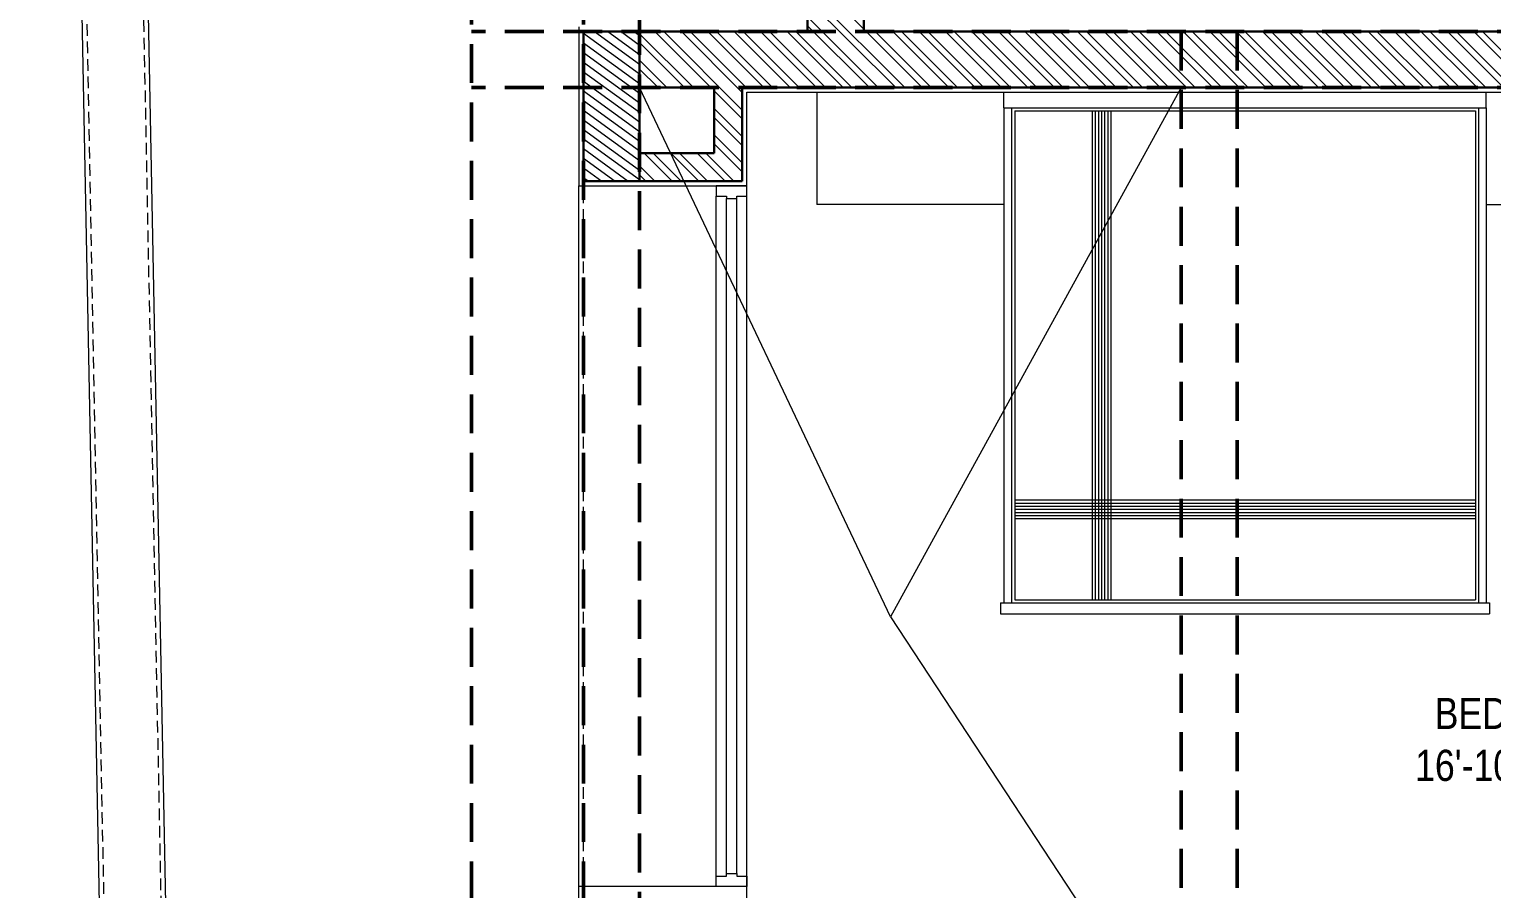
# Model space of a CAD drawing. Header units: inches. Extents: x -190799 to -189704, y -49100 to -46985.
# Drawn here: x -190586.6 to -190351.7, y -47946.5 to -47808.5 of the extents above; entities that cross this region are included whole.
import ezdxf

# ---------------------------------------------------------------- set-up
doc = ezdxf.new("R2010")
doc.units = ezdxf.units.IN
doc.header["$LTSCALE"] = 25
doc.header["$MEASUREMENT"] = 0
doc.linetypes.add('DASHED2', pattern=[0.375, 0.25, -0.125])
for name, color, linetype, lineweight in [('COLUMN', 1, 'Continuous', 30), ('COLUMNHATCH', 8, 'Continuous', 0), ('cross', 1, 'Continuous', 13), ('elevation', 6, 'Continuous', 9), ('FURNITURE', 251, 'Continuous', 0), ('hidden', 7, 'DASHED2', 5), ('PLASTER LINE', 1, 'Continuous', 5), ('PP-BEAM', 104, 'DASHED2', 50), ('PP-ROOM 11', 3, 'Continuous', 13), ('PP-ROOM 17', 3, 'Continuous', 13), ('PP-WALL', 7, 'Continuous', 30), ('sechatch', 8, 'Continuous', 0), ('TEXT', 7, 'Continuous', 13), ('WIN', 22, 'Continuous', 0)]:
    doc.layers.add(name, color=color, linetype=linetype, lineweight=lineweight)
doc.styles.add('RAJ', font='Arial Narrow.ttf')

# ---------------------------------------------------------------- blocks, each defined once
blk = doc.blocks.new('W1')
at = {"layer": 'WIN'}
for p, q in [((-190457.86, -47788.12), (-190457.86, -47655.62)), ((-190455.86, -47787.62), (-190455.86, -47656.12)), ((-190453.86, -47787.62), (-190453.86, -47656.12))]:
    blk.add_line(p, q, dxfattribs=at)
for points in [[(-190451.86, -47653.62), (-190457.86, -47653.62), (-190457.86, -47655.62), (-190455.86, -47655.62), (-190455.86, -47656.12), (-190453.86, -47656.12), (-190453.86, -47655.62), (-190451.86, -47655.62)], [(-190451.86, -47790.12), (-190457.86, -47790.12), (-190457.86, -47788.12), (-190455.86, -47788.12), (-190455.86, -47787.62), (-190453.86, -47787.62), (-190453.86, -47788.12), (-190451.86, -47788.12)]]:
    blk.add_lwpolyline(points, close=True, dxfattribs=at)

msp = doc.modelspace()

# ---------------------------------------------------------------- hatches: boundary and pattern name
at = {"layer": 'COLUMNHATCH', "ltscale": 5}
h = msp.add_hatch(dxfattribs=at)
h.set_pattern_fill('ANSI31', color=256, scale=10, angle=99.050055, style=0)
h.set_pattern_definition([(144.0500546, (141.9624, -2979.5429), (-0.73384782, -1.011912732), [])])
h.paths.add_polyline_path([(-190488.6104, -47808.8675), (-190488.6104, -47832.8675), (-190497.6104, -47832.8675), (-190497.6104, -47808.8675)])
at = {"layer": 'sechatch', "ltscale": 30}
h = msp.add_hatch(dxfattribs=at)
h.set_pattern_fill('ANSI32,_O', color=256, scale=8, angle=270)
h.set_pattern_definition([(315, (-190005.5472, -48317.744), (2.12132, 2.12132), []), (315, (-190005.5472, -48319.1582), (2.12132, 2.12132), [])])
h.paths.add_polyline_path([(-190269.6104, -47808.8675), (-190452.6104, -47808.8675), (-190452.6104, -47790.8675), (-190461.6104, -47790.8675), (-190461.6104, -47808.8675), (-190488.6104, -47808.8675), (-190488.6104, -47817.8675), (-190476.6104, -47817.8675), (-190476.6104, -47828.3675), (-190488.6104, -47828.3675), (-190488.6104, -47832.8675), (-190497.6104, -47832.8675), (-190472.1104, -47832.8675), (-190472.1104, -47817.8675), (-190269.6104, -47817.8675)])

# ---------------------------------------------------------------- linework, layer by layer
at = {"layer": 'COLUMN'}
msp.add_lwpolyline([(-190488.6104, -47808.8675), (-190488.6104, -47832.8675), (-190497.6104, -47832.8675), (-190497.6104, -47808.8675)], close=True, dxfattribs=at)
at = {"layer": 'cross'}
msp.add_line((-190448.2822, -47902.8431), (-190488.6104, -47817.8675), dxfattribs=at)
msp.add_lwpolyline([(-190401.6104, -47817.8675), (-190448.2822, -47902.8431), (-190401.6104, -47973.8675)], dxfattribs=at)
at = {"layer": 'elevation'}
for p, q in [((-190566.4066, -48414.1319, 18.9371), (-190586.6329, -47363.4918, 18.9371)), ((-190561.0416, -48135.1175, 0.0137), (-190575.7669, -47382.1175, 18.4943)), ((-190498.3604, -47946.1175), (-190498.3604, -47833.6175))]:
    msp.add_line(p, q, dxfattribs=at)
at = {"layer": 'FURNITURE'}
for p, q in [((-190460.1104, -47818.6175), (-190460.1104, -47836.6175)), ((-190430.1104, -47821.1175), (-190430.1104, -47818.6175)), ((-190430.1104, -47818.6175), (-190352.6104, -47818.6175)), ((-190352.6104, -47821.1175), (-190352.6104, -47818.6175)), ((-190430.1104, -47821.1175), (-190430.1104, -47900.6175)), ((-190430.1104, -47821.1175), (-190352.6104, -47821.1175)), ((-190428.8604, -47821.1175), (-190428.8604, -47900.6175)), ((-190428.3604, -47821.6175), (-190428.3604, -47900.1175)), ((-190428.3604, -47821.6175), (-190354.3604, -47821.6175)), ((-190415.8604, -47900.1175), (-190415.8604, -47821.6175)), ((-190415.3604, -47900.1175), (-190415.3604, -47821.6175)), ((-190414.8604, -47900.1175), (-190414.8604, -47821.6175)), ((-190414.3604, -47900.1175), (-190414.3604, -47821.6175)), ((-190413.8604, -47900.1175), (-190413.8604, -47821.6175)), ((-190413.3604, -47900.1175), (-190413.3604, -47821.6175)), ((-190412.8604, -47900.1175), (-190412.8604, -47821.6175)), ((-190354.3604, -47821.6175), (-190354.3604, -47900.1175)), ((-190353.8604, -47821.1175), (-190353.8604, -47900.6175)), ((-190352.6104, -47821.1175), (-190352.6104, -47900.6175)), ((-190430.1104, -47836.6175), (-190460.1104, -47836.6175)), ((-190352.6104, -47836.6175), (-190322.6104, -47836.6175)), ((-190354.3604, -47884.1175), (-190428.3604, -47884.1175)), ((-190354.3604, -47884.6175), (-190428.3604, -47884.6175)), ((-190354.3604, -47885.1175), (-190428.3604, -47885.1175)), ((-190354.3604, -47885.6175), (-190428.3604, -47885.6175)), ((-190354.3604, -47886.1175), (-190428.3604, -47886.1175)), ((-190354.3604, -47886.6175), (-190428.3604, -47886.6175)), ((-190354.3604, -47887.1175), (-190428.3604, -47887.1175)), ((-190428.3604, -47900.1175), (-190354.3604, -47900.1175)), ((-190430.6104, -47900.6175), (-190352.1104, -47900.6175)), ((-190430.6104, -47900.6175), (-190430.6104, -47902.3675)), ((-190430.6104, -47902.3675), (-190352.1104, -47902.3675)), ((-190352.1104, -47900.6175), (-190352.1104, -47902.3675))]:
    msp.add_line(p, q, dxfattribs=at)
at = {"layer": 'hidden', "ltscale": 0.3}
for p, q in [((-190565.6567, -48414.1175, 18.9371), (-190585.8678, -47364.2675, 18.9371)), ((-190561.7918, -48135.1175, 0.0141), (-190576.517, -47382.1175, 18.4947)), ((-190497.6104, -47946.1175), (-190497.6104, -47833.6175))]:
    msp.add_line(p, q, dxfattribs=at)
at = {"layer": 'PLASTER LINE', "ltscale": 30}
for p, q in [((-190498.3604, -47808.1175), (-190498.3604, -47833.6175)), ((-190471.3604, -47833.6175), (-190471.3604, -47818.6175)), ((-190471.3604, -47818.6175), (-190270.3604, -47818.6175)), ((-190498.3604, -47833.6175), (-190471.3604, -47833.6175)), ((-190471.3604, -47946.1175), (-190498.3604, -47946.1175)), ((-190498.3604, -47952.1175), (-190498.3604, -47946.1175)), ((-190471.3604, -47973.1175), (-190471.3604, -47946.1175))]:
    msp.add_line(p, q, dxfattribs=at)
at = {"layer": 'PP-BEAM'}
for p, q in [((-190497.6104, -48473.3675), (-190497.6104, -47372.3675)), ((-190488.6104, -48468.8675), (-190488.6104, -47372.3675)), ((-190515.6104, -48135.8675), (-190515.6104, -47625.8675)), ((-190269.6104, -47808.8675), (-190515.6104, -47808.8675)), ((-190401.6104, -47808.8675), (-190401.6104, -47997.8675)), ((-190392.6104, -47808.8675), (-190392.6104, -47997.8675)), ((-190269.6104, -47817.8675), (-190515.6104, -47817.8675))]:
    msp.add_line(p, q, dxfattribs=at)
at = {"layer": 'PP-ROOM 11', "color": 3, "ltscale": 30}
msp.add_lwpolyline([(-190498.3604, -47833.6175), (-190471.3604, -47833.6175), (-190471.3604, -47818.6175), (-190270.3604, -47818.6175), (-190270.3604, -47850.1175), (-190265.8604, -47850.1175), (-190265.8604, -47941.6175), (-190270.3604, -47941.6175), (-190270.3604, -48001.6175), (-190319.8604, -48001.6175), (-190319.8604, -47973.1175), (-190471.3604, -47973.1175), (-190471.3604, -47818.6175)], dxfattribs=at)
at = {"layer": 'PP-WALL'}
for p, q in [((-190461.6104, -47808.8675), (-190461.6104, -47790.8675)), ((-190452.6104, -47808.8675), (-190452.6104, -47790.8675)), ((-190461.6104, -47808.8675), (-190497.6104, -47808.8675)), ((-190497.6104, -47832.8675), (-190497.6104, -47808.8675)), ((-190269.6104, -47808.8675), (-190452.6104, -47808.8675)), ((-190269.6104, -47817.8675), (-190472.1104, -47817.8675)), ((-190472.1104, -47832.8675), (-190488.6104, -47832.8675))]:
    msp.add_line(p, q, dxfattribs=at)
at = {"layer": 'PP-WALL', "ltscale": 10}
for p, q in [((-190488.6104, -47817.8675), (-190488.6104, -47828.3675)), ((-190476.6104, -47817.8675), (-190488.6104, -47817.8675)), ((-190476.6104, -47828.3675), (-190476.6104, -47817.8675)), ((-190472.1104, -47817.8675), (-190472.1104, -47832.8675)), ((-190488.6104, -47828.3675), (-190476.6104, -47828.3675))]:
    msp.add_line(p, q, dxfattribs=at)
at = {"layer": 'WIN'}
msp.add_line((-190471.3604, -47944.1175), (-190471.3604, -47835.6175), dxfattribs=at)

# ---------------------------------------------------------------- block references
at = {"layer": 'PP-ROOM 17', "color": 3, "ltscale": 30, "xscale": 0.8242842797362455, "yscale": 0.8242842797362455, "zscale": 0.8242842797362455}
msp.add_blockref('W1', (-33484.8784, -8553.4913), dxfattribs=at)

# ---------------------------------------------------------------- texts
at = {"layer": 'TEXT', "ltscale": 30, "insert": (-190343.5657, -47922.5569), "char_height": 5, "width": 67.682604, "attachment_point": 5, "style": 'RAJ'}
msp.add_mtext('BEDROOM-1\\P16\'-10½"X13\'-0"', dxfattribs=at)

doc.saveas('drawing.dxf')
